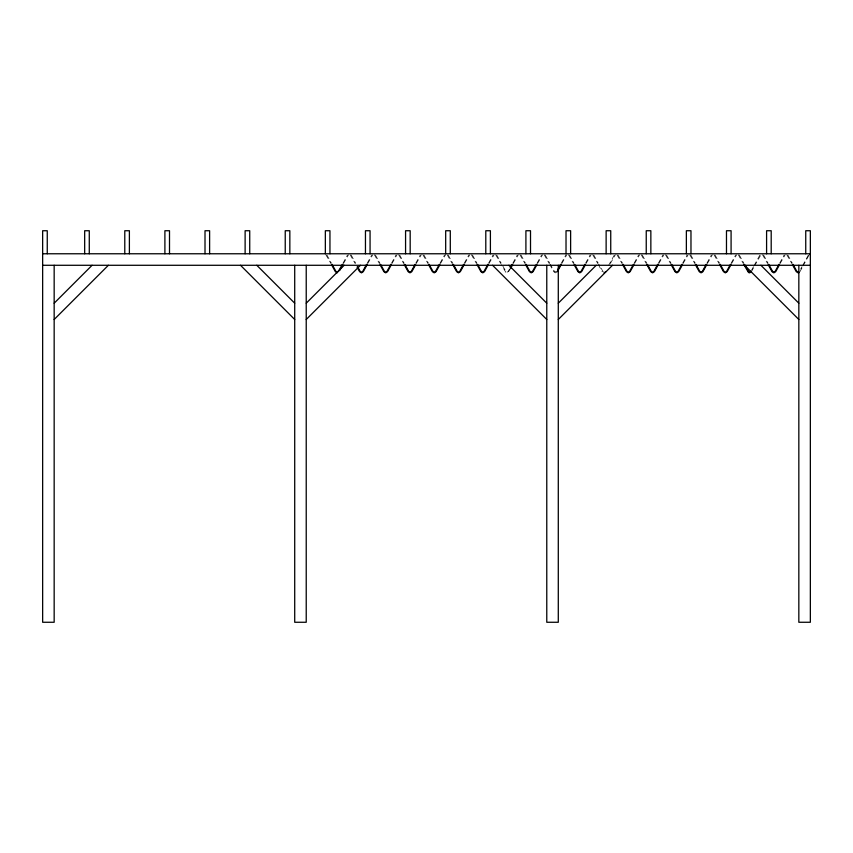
<?xml version="1.0" encoding="UTF-8"?>
<svg xmlns="http://www.w3.org/2000/svg" width="853" height="853" viewBox="0 0 853 853"><rect width="100%" height="100%" fill="white"/><g stroke="black" fill="none" stroke-linecap="round" stroke-linejoin="round"><path stroke-width="0.64" stroke-dasharray="4.26 3.2" d="M343.002 263.14L347.491 254.962M343.503 263.492L348.578 254.652M367.259 263.14L371.748 254.962M367.76 263.492L372.846 254.652M391.527 263.14L396.016 254.962M392.028 263.492L397.103 254.652M415.784 263.14L420.273 254.962M416.285 263.492L421.361 254.652M440.041 263.14L444.53 254.962M440.543 263.492L445.618 254.652M464.299 263.14L468.787 254.962M464.8 263.492L469.875 254.652M488.556 263.14L493.045 254.962M489.057 263.492L494.143 254.652M509.614 268.983L507.748 271.979L506.266 271.979L501.831 264.313M512.824 263.14L517.313 254.962M510.755 268.173L508.089 272.491L505.925 272.491L501.329 264.665M513.325 263.492L518.4 254.652M537.081 263.14L541.57 254.962M537.582 263.492L542.657 254.652M561.338 263.14L565.827 254.962M561.839 263.492L566.914 254.652M585.595 263.14L590.084 254.962M586.096 263.492L591.172 254.652M608.573 265.475L614.341 254.962M610.353 263.492L615.439 254.652M634.12 263.14L638.609 254.962M634.621 263.492L639.697 254.652M658.377 263.14L662.866 254.962M658.879 263.492L663.954 254.652M682.635 263.14L687.123 254.962M683.136 263.492L688.211 254.652M706.892 263.14L711.381 254.962M707.393 263.492L712.468 254.652M731.149 263.14L735.638 254.962M731.65 263.492L736.736 254.652M751.568 270.145L753.487 266.648M754.127 265.475L759.906 254.962M751.429 271.67L753.988 267M754.628 265.827L760.993 254.652M779.674 263.14L784.163 254.962M780.175 263.492L785.25 254.652M800.722 268.983L802.012 266.648M802.652 265.475L808.42 254.962M799.943 271.67L802.513 267M803.153 265.827L808.921 255.314M556.849 271.318L554.791 271.979L550.356 264.313M556.604 272.491L555.527 272.864L553.693 271.67L549.854 264.665M786.722 254.652L791.797 263.492M762.465 254.652L767.54 263.492M738.208 254.652L743.283 263.492M713.95 254.652L719.026 263.492M689.693 254.652L694.769 263.492M665.425 254.652L670.501 263.492M641.168 254.652L646.243 263.492M616.911 254.652L621.986 263.492M592.654 254.652L597.729 263.492M603.306 271.979L598.87 264.313M568.397 254.652L573.472 263.492M544.129 254.652L549.204 263.492M519.872 254.652L524.947 263.492M495.614 254.652L500.69 263.492M471.357 254.652L476.432 263.492M447.1 254.652L452.175 263.492M422.832 254.652L427.907 263.492M398.575 254.652L403.65 263.492M374.318 254.652L379.393 263.492M350.061 254.652L355.136 263.492M325.803 254.652L330.879 263.492M787.809 254.962L792.298 263.14M763.552 254.962L768.041 263.14M739.295 254.962L743.784 263.14M715.038 254.962L719.527 263.14M690.781 254.962L695.27 263.14M666.513 254.962L671.002 263.14M642.256 254.962L646.745 263.14M617.998 254.962L622.487 263.14M593.741 254.962L598.23 263.14M598.369 264.665L602.218 271.67M569.484 254.962L573.973 263.14M545.216 254.962L549.705 263.14M520.959 254.962L525.448 263.14M496.702 254.962L501.191 263.14M472.445 254.962L476.934 263.14M448.188 254.962L452.676 263.14M423.92 254.962L428.409 263.14M399.662 254.962L404.151 263.14M375.405 254.962L379.894 263.14M351.148 254.962L355.637 263.14M326.891 254.962L331.38 263.14"/><path stroke-width="1.28" d="M342.362 264.313L338.513 271.318L337.191 272.256L335.869 271.318L332.02 264.313M339.654 270.508L342.863 264.665M366.619 264.313L362.77 271.318L361.448 272.256L360.126 271.318L357.556 266.648M367.121 264.665L363.271 271.67L361.448 272.864L359.625 271.67L357.055 267M390.887 264.313L387.038 271.318L385.705 272.256L384.383 271.318L380.534 264.313M391.388 264.665L387.539 271.67L385.705 272.864L383.882 271.67L380.033 264.665M415.144 264.313L411.295 271.318L409.973 272.256L408.64 271.318L404.791 264.313M415.646 264.665L411.796 271.67L409.973 272.864L408.139 271.67L404.29 264.665M439.402 264.313L435.552 271.318L434.23 272.256L432.897 271.318L429.059 264.313M439.903 264.665L436.054 271.67L434.23 272.864L432.396 271.67L428.558 264.665M463.659 264.313L459.81 271.318L458.487 272.256L457.165 271.318L453.316 264.313M464.16 264.665L460.311 271.67L458.487 272.864L456.664 271.67L452.815 264.665M487.916 264.313L484.067 271.318L482.745 272.256L481.423 271.318L477.573 264.313M488.417 264.665L484.568 271.67L482.745 272.864L480.921 271.67L477.072 264.665M510.254 267.81L512.184 264.313M510.755 268.173L512.685 264.665M536.441 264.313L532.592 271.318L531.27 272.256L529.937 271.318L526.088 264.313M536.942 264.665L533.093 271.67L531.27 272.864L529.436 271.67L525.587 264.665M557.489 270.145L560.698 264.313M557.35 271.67L561.199 264.665M584.955 264.313L581.106 271.318L579.784 272.256L578.462 271.318L574.613 264.313M585.457 264.665L581.607 271.67L579.784 272.864L577.961 271.67L574.112 264.665M633.48 264.313L629.631 271.318L628.298 272.256L626.976 271.318L623.127 264.313M633.982 264.665L630.132 271.67L628.298 272.864L626.475 271.67L622.626 264.665M657.738 264.313L653.888 271.318L652.566 272.256L651.234 271.318L647.384 264.313M658.239 264.665L654.39 271.67L652.566 272.864L650.732 271.67L646.883 264.665M681.995 264.313L678.146 271.318L676.824 272.256L675.491 271.318L671.652 264.313M682.496 264.665L678.647 271.67L676.824 272.864L674.99 271.67L671.151 264.665M706.252 264.313L702.403 271.318L701.081 272.256L699.759 271.318L695.909 264.313M706.753 264.665L702.904 271.67L701.081 272.864L699.257 271.67L695.408 264.665M730.509 264.313L726.66 271.318L725.338 272.256L724.016 271.318L720.167 264.313M731.01 264.665L727.161 271.67L725.338 272.864L723.515 271.67L719.665 264.665M779.034 264.313L775.185 271.318L773.863 272.256L772.53 271.318L768.681 264.313M779.535 264.665L775.686 271.67L773.863 272.864L772.029 271.67L768.18 264.665M750.928 271.318L748.859 271.979L744.424 264.313M605.865 271.67L604.041 272.864M751.429 271.67L749.595 272.864L748.518 272.491L743.923 264.665M54.165 303.199L92.081 265.283M54.165 319.491L108.374 265.283M306.227 303.199L344.143 265.283M306.227 319.491L360.435 265.283M558.288 303.199L596.204 265.283M558.288 319.491L612.497 265.283M798.856 271.979L796.787 271.318L792.949 264.313M799.197 272.491L798.12 272.864L796.286 271.67L792.448 264.665M809.508 254.652L810.147 253.789M42.65 253.767L810.35 253.767M42.65 265.283L810.35 265.283M337.191 272.864L335.368 271.67L331.518 264.665M760.919 265.283L798.834 303.199M744.626 265.283L798.834 319.491M508.857 265.283L546.773 303.199M492.565 265.283L546.773 319.491M256.796 265.283L294.711 303.199M240.503 265.283L294.711 319.491M805.744 253.767L805.744 230.736L810.35 230.736L810.35 622.264L798.834 622.264L798.834 265.283M771.197 253.767L771.197 230.736L766.591 230.736L766.591 253.767M731.085 253.767L731.085 230.736L726.479 230.736L726.479 253.767M690.973 253.767L690.973 230.736L686.366 230.736L686.366 253.767M650.85 253.767L650.85 230.736L646.243 230.736L646.243 253.767M610.737 253.767L610.737 230.736L606.131 230.736L606.131 253.767M570.625 253.767L570.625 230.736L566.019 230.736L566.019 253.767M558.288 265.283L558.288 622.264L546.773 622.264L546.773 265.283M530.513 253.767L530.513 230.736L525.906 230.736L525.906 253.767M490.4 253.767L490.4 230.736L485.794 230.736L485.794 253.767M450.288 253.767L450.288 230.736L445.682 230.736L445.682 253.767M410.176 253.767L410.176 230.736L405.57 230.736L405.57 253.767M370.063 253.767L370.063 230.736L365.457 230.736L365.457 253.767M329.951 253.767L329.951 230.736L325.345 230.736L325.345 253.767M306.227 265.283L306.227 622.264L294.711 622.264L294.711 265.283M289.839 253.767L289.839 230.736L285.233 230.736L285.233 253.767M249.726 253.767L249.726 230.736L245.12 230.736L245.12 253.767M209.614 253.767L209.614 230.736L205.008 230.736L205.008 253.767M169.502 253.767L169.502 230.736L164.896 230.736L164.896 253.767M129.389 253.767L129.389 230.736L124.783 230.736L124.783 253.767M89.277 253.767L89.277 230.736L84.671 230.736L84.671 253.767M54.165 265.283L54.165 622.264L42.65 622.264L42.65 230.736L47.256 230.736L47.256 253.767"/></g></svg>
